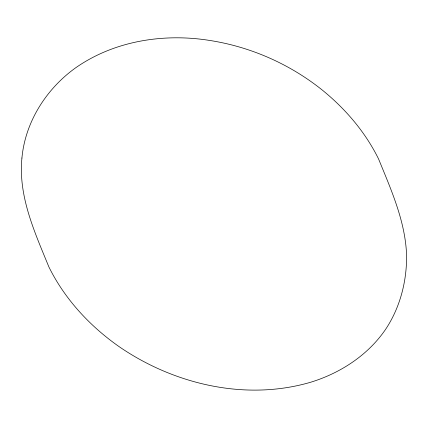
<?xml version="1.0" encoding="UTF-8"?>
<svg xmlns="http://www.w3.org/2000/svg" width="428" height="428" viewBox="0 0 428 428"><rect width="100%" height="100%" fill="white"/><g stroke="black" fill="none" stroke-linecap="round" stroke-linejoin="round"><path stroke-width="0.64" d="M21.924 158.044C18.104 196.361 34.775 232.388 48.888 266.944C64.788 299.161 89.901 326.179 119.198 346.701C174.137 384.419 245.768 401.261 310.648 382.247C340.335 373.125 367.834 355.304 385.532 329.448C400.041 307.721 406.83 281.437 406.6 255.446C405.418 221.453 391.176 189.898 378.55 158.911C365.635 132.776 346.525 110.076 324.108 91.565L323.092 90.715C290.259 64.168 250.364 46.545 208.607 40.28L207.168 40.055C161.886 33.352 113.457 41.313 75.542 67.892C46.32 88.847 25.231 121.884 21.924 158.044"/></g></svg>
